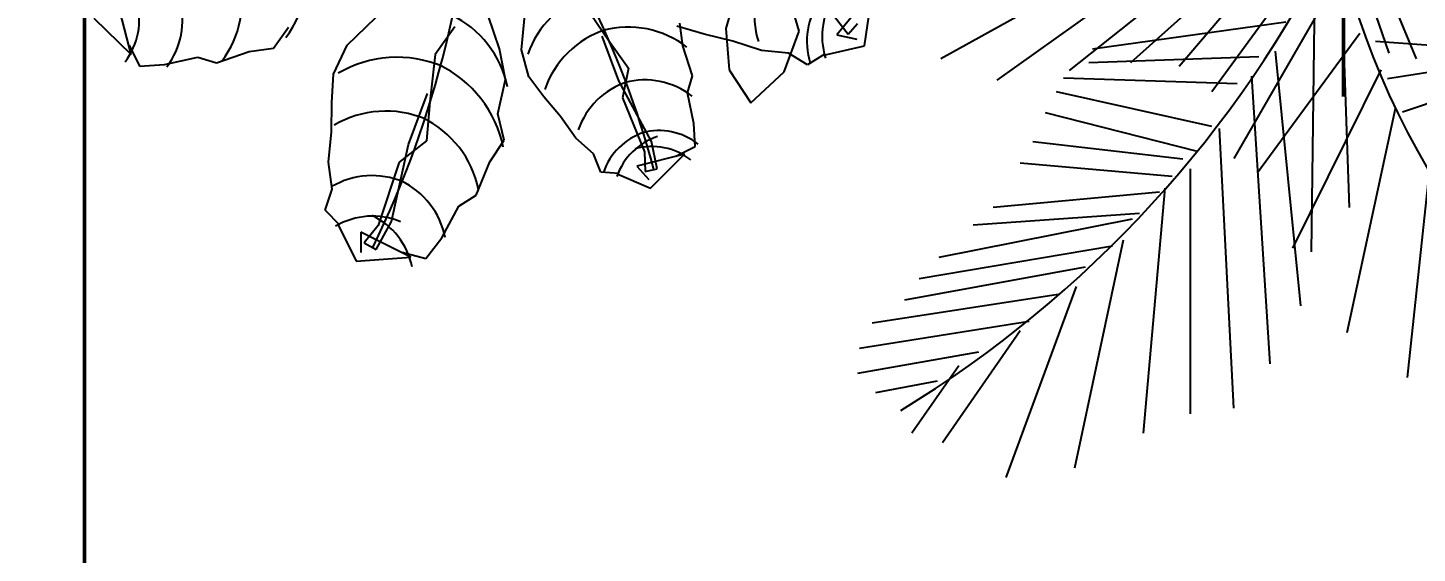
# Model space of a CAD drawing. Header units: millimetres. Extents: x 10610 to 10705, y -16613.7 to -16584.2.
# Drawn here: x 10615.022 to 10616.079, y -16588.053 to -16587.654 of the extents above; entities that cross this region are included whole.
import ezdxf

# ---------------------------------------------------------------- set-up
doc = ezdxf.new("R2010")
doc.units = ezdxf.units.MM
doc.linetypes.add('DASHDOTX2', pattern=[50.8, 25.4, -12.7, 0, -12.7])
doc.layers.add('0.6', color=252, linetype='Continuous', lineweight=50)
doc.styles.add('mahico', font='GOTHIC.TTF', dxfattribs={"width": 0.75})
doc.dimstyles.new('Copia de 50 P', dxfattribs={"dimtxt": 0.1, "dimasz": 0.01, "dimexe": 0.065, "dimexo": 0.0625, "dimgap": 0.025, "dimtad": 1, "dimtih": 1, "dimtoh": 1, "dimzin": 0, "dimdsep": 46, "dimtxsty": 'mahico', "dimblk": 'pa cotas', "dimcen": 0.09, "dimdle": 0.3, "dimclrd": 256, "dimclre": 256, "dimclrt": 256, "dimadec": 0, "dimazin": 0, "dimtfac": 1, "dimtofl": 0, "dimtmove": 0, "dimatfit": 3, "dimfxl": 0.15, "dimfxlon": 1, "dimtolj": 1, "dimtzin": 0, "dimlwd": 5, "dimlwe": 5, "dimarcsym": 0})

# ---------------------------------------------------------------- blocks, each defined once
blk = doc.blocks.new('59')
at = {"color": 61}
for p, q in [((-97524.85, 394159.77), (-97513.07, 394150.07)), ((-97510.06, 394157.58), (-97524.85, 394159.77)), ((-97513.07, 394150.07), (-97511.86, 394155.54)), ((-97507.46, 394146.55), (-97510.06, 394157.58)), ((-97507.87, 394146.91), (-97504.87, 394142.08)), ((-97504.87, 394142.08), (-97508.03, 394136.87)), ((-97508.03, 394136.87), (-97508.74, 394129.5)), ((-97508.74, 394129.5), (-97511.35, 394121.63)), ((-97511.35, 394121.63), (-97513.19, 394113.81)), ((-97513.19, 394113.81), (-97515.43, 394106.34)), ((-97501.85, 394110.64), (-97510.04, 394107.93)), ((-97497.17, 394109.21), (-97501.85, 394110.64)), ((-97488.78, 394110.99), (-97497.17, 394109.21)), ((-97482.52, 394111.35), (-97488.78, 394110.99)), ((-97479.94, 394106.05), (-97482.52, 394111.35)), ((-97510.04, 394107.93), (-97516.2, 394107.11)), ((-97471.16, 394099.15), (-97480.43, 394108.38)), ((-97480.43, 394108.38), (-97477.19, 394095.43)), ((-97477.19, 394095.43), (-97473.49, 394098.66)), ((-97475.07, 394090.04), (-97471.16, 394099.15)), ((-97475.17, 394090.5), (-97475.57, 394085.55)), ((-97480.5, 394083.52), (-97484.83, 394078.7)), ((-97475.57, 394085.55), (-97480.5, 394083.52)), ((-97484.83, 394078.7), (-97490.76, 394074.52)), ((-97490.76, 394074.52), (-97496.12, 394069.97)), ((-97496.12, 394069.97), (-97501.58, 394065.88)), ((-97508.94, 394063.83), (-97518.38, 394064.74)), ((-97501.58, 394065.88), (-97508.94, 394063.83)), ((-97509.19, 394057.83), (-97518.32, 394054.75)), ((-97500.85, 394059.48), (-97509.19, 394057.83)), ((-97491.42, 394057.43), (-97500.85, 394059.48)), ((-97484.3, 394059.12), (-97491.42, 394057.43)), ((-97478.35, 394055.25), (-97484.3, 394059.12)), ((-97469.22, 394051.51), (-97478.35, 394055.25)), ((-97466.23, 394046.77), (-97469.22, 394051.51)), ((-97457.63, 394042.07), (-97466.23, 394046.77)), ((-97451.94, 394037.72), (-97457.63, 394042.07)), ((-97453.64, 394031.21), (-97451.94, 394037.72)), ((-97452.34, 394033.6), (-97459.17, 394019.95)), ((-97451.18, 394018.69), (-97452.34, 394033.6)), ((-97510.23, 394016.2), (-97517.74, 394024.02)), ((-97461.35, 394013.7), (-97451.18, 394018.69)), ((-97459.17, 394019.95), (-97453.56, 394019.99)), ((-97502.32, 394012.5), (-97510.23, 394016.2)), ((-97494.54, 394011.98), (-97502.32, 394012.5)), ((-97486.51, 394011.93), (-97494.54, 394011.98)), ((-97478.25, 394011.14), (-97486.51, 394011.93)), ((-97470.91, 394012.09), (-97478.25, 394011.14)), ((-97465.13, 394010.18), (-97470.91, 394012.09)), ((-97461.09, 394014.18), (-97465.13, 394010.18)), ((-97509.41, 393996.1), (-97515.09, 394000.15)), ((-97508.45, 393989.41), (-97509.41, 393996.1)), ((-97505.41, 393980.52), (-97508.45, 393989.41)), ((-97506.92, 393975.4), (-97505.41, 393980.52)), ((-97504.89, 393966.29), (-97506.92, 393975.4)), ((-97504.44, 393959.48), (-97504.89, 393966.29)), ((-97510.18, 393956.61), (-97504.44, 393959.48)), ((-97517.6, 393946.99), (-97507.65, 393957.17))]:
    blk.add_line(p, q, dxfattribs=at)
at = {"color": 42}
for p, q in [((-97513.26, 394153.14), (-97516.11, 394155.67)), ((-97518.05, 394149.38), (-97513.26, 394153.14)), ((-97483.87, 394099.37), (-97500.48, 394090.48)), ((-97476.42, 394100.96), (-97483.87, 394099.37)), ((-97475.72, 394097.69), (-97476.42, 394100.96)), ((-97495.83, 394091.47), (-97481.05, 394097.53)), ((-97481.05, 394097.53), (-97475.72, 394097.69)), ((-97511.57, 394087.63), (-97503.97, 394093.14)), ((-97503.97, 394093.14), (-97495.83, 394091.47)), ((-97520.92, 394081.25), (-97511.57, 394087.63)), ((-97500.48, 394090.48), (-97512.67, 394085.93)), ((-97515.24, 394045.62), (-97507.64, 394040.23)), ((-97507.64, 394040.23), (-97494.78, 394038.79)), ((-97483.06, 394033), (-97497, 394038.14)), ((-97494.78, 394038.79), (-97484.1, 394037.91)), ((-97484.1, 394037.91), (-97478.28, 394030.39)), ((-97462.03, 394028.34), (-97483.06, 394033)), ((-97478.28, 394030.39), (-97460.95, 394024.65)), ((-97454.39, 394024.17), (-97462.03, 394028.34)), ((-97460.95, 394024.65), (-97456.21, 394020.82)), ((-97456.21, 394020.82), (-97454.39, 394024.17)), ((-97507.65, 393957.17), (-97521.72, 393953.51))]:
    blk.add_line(p, q, dxfattribs=at)
at = {"color": 61}
for centre, major_axis, start_param, end_param in [((-97512.67, 394165.99), (-14.11, 14.11), 1.736406, 2.66096), ((-97511.26, 394161.84), (-14.11, 14.11), 1.736406, 2.66096), ((-97518.42, 394151.47), (16.94, 16.94), 3.307202, 4.231756), ((-97479.76, 394097.62), (-14.82, 14.82), 0.124017, 1.04857), ((-97469.41, 394101.45), (12.35, 12.35), 1.694813, 2.619367), ((-97465.08, 394099.45), (12.35, 12.35), 1.694813, 2.619367), ((-97488.97, 394093), (18.52, 18.52), 1.694813, 2.619367), ((-97468.63, 394106.43), (-12.35, 12.35), 1.100264, 2.024817), ((-97469.8, 394102.77), (12.35, 12.35), 2.67106, 3.595614), ((-97480.23, 394099.2), (14.82, 14.82), 2.67106, 3.595614), ((-97489.56, 394094.98), (18.52, 18.52), 2.67106, 3.595614), ((-97499.21, 394090.36), (18.52, 18.52), 2.67106, 3.595614), ((-97493.26, 394032.63), (19.76, 19.76), 0.985148, 1.909702), ((-97476, 394027.58), (22.58, 22.58), 0.985148, 1.909702), ((-97465.16, 394024.75), (-19.76, 19.76), -0.585648, 0.338905), ((-97474.97, 394029.88), (22.58, 22.58), 1.961395, 2.885949), ((-97453.33, 394021.49), (15.53, 15.53), 0.985148, 1.909702), ((-97464.26, 394026.76), (19.76, 19.76), 1.961395, 2.885949), ((-97445.68, 394014.42), (14.11, 14.11), 0.985148, 1.909702), ((-97452.62, 394023.07), (-15.53, 15.53), 0.390599, 1.315152), ((-97443.56, 394023.12), (-14.11, 14.11), 0.390599, 1.315152), ((-97529.61, 393976.77), (20.17, 20.17), 0.133498, 1.058051), ((-97522.04, 393960.81), (18.83, 18.83), 0.133498, 1.058051), ((-97516.95, 393950.29), (-14.79, 14.79), -1.437299, -0.512745), ((-97517.22, 393940.37), (13.45, 13.45), 0.133498, 1.058051)]:
    blk.add_ellipse(centre, major_axis=major_axis, ratio=1, start_param=start_param, end_param=end_param, dxfattribs=at)
at = {"color": 42}
for centre, major_axis, start_param, end_param in [((-97415.27, 393867.12), (170.24, 170.24), 1.041356, 1.468363), ((-97575.51, 393775.9), (-194.56, 194.56), -1.239106, -0.812098)]:
    blk.add_ellipse(centre, major_axis=major_axis, ratio=1, start_param=start_param, end_param=end_param, dxfattribs=at)
blk = doc.blocks.new('A$C3BDE78F2')
at = {"color": 64, "lineweight": 25}
for p, q in [((0.3663, 2.2725), (0.3182, 2.5467)), ((0.4361, 2.1579), (0.375, 2.5426)), ((0.3008, 2.3666), (0.2746, 2.5058)), ((0.4972, 2.0924), (0.4317, 2.5139)), ((0.3357, 2.3175), (0.1829, 2.4239)), ((0.5583, 2.031), (0.4841, 2.4403)), ((0.6064, 1.9696), (0.5321, 2.4075)), ((0.6675, 1.9246), (0.5802, 2.3625)), ((0.4143, 2.1784), (0.1611, 2.3543)), ((1.2132, 2.0269), (1.0298, 2.3584)), ((0.6544, 2.2848), (0.6806, 1.9083)), ((0.7286, 1.8632), (0.6937, 2.2397)), ((0.5147, 2.0515), (0.0825, 2.2111)), ((1.1913, 1.9369), (0.9818, 2.2316)), ((0.7635, 1.8346), (0.7941, 2.1784)), ((0.8028, 1.81), (0.8421, 2.1497)), ((0.8203, 1.7773), (0.9076, 2.1211)), ((0.877, 1.7446), (0.9556, 2.0965)), ((0.9731, 1.6873), (0.9862, 2.0801)), ((0.6195, 1.9451), (0.1043, 2.0556)), ((1.2175, 1.7978), (1.0036, 2.0679)), ((1.0342, 1.6381), (1.0211, 2.0228)), ((1.1128, 1.5768), (1.0516, 2.0147)), ((1.2219, 1.7036), (1.0211, 1.9287)), ((0.7373, 1.851), (0.1829, 1.9001)), ((0.781, 1.7937), (0.2266, 1.7937)), ((1.2394, 1.6259), (1.0123, 1.8182)), ((1.2743, 1.5113), (0.9556, 1.7446)), ((0.8727, 1.7282), (0.2397, 1.6954)), ((1.2369, 1.4448), (0.8046, 1.6951)), ((0.9905, 1.6545), (0.3401, 1.6136)), ((1.0874, 1.4093), (0.7718, 1.6414)), ((1.0473, 1.6013), (0.471, 1.544)), ((1.0054, 1.3617), (0.6015, 1.562)), ((1.2044, 1.5113), (0.5933, 1.5195)), ((1.2917, 1.454), (0.6937, 1.4335)), ((0.917, 1.3298), (0.4103, 1.4387)), ((1.3005, 1.4335), (1.0429, 1.3435)), ((1.2961, 1.3926), (1.0298, 1.2821)), ((1.0698, 1.374), (1.0439, 1.0242)), ((0.9853, 1.3468), (1.0321, 1.0474)), ((0.7683, 1.2532), (0.3089, 1.3021)), ((0.9104, 1.3125), (1.0023, 1.0395))]:
    blk.add_line(p, q, dxfattribs=at)
for centre, radius, start, end in [((2.4685, 3.8078), 2.6148, 211.3169, 243.6729), ((1.7056, -0.3138), 1.8217, 102.5794, 150.2919)]:
    blk.add_arc(centre, radius, start, end, dxfattribs=at)
blk = doc.blocks.new('88')
at = {"color": 62, "linetype": 'Continuous'}
for p, q in [((-97537.24, 386610.13), (-97526.88, 386618.41)), ((-97526.88, 386618.41), (-97514.46, 386620.49)), ((-97514.46, 386620.49), (-97514.46, 386605.99)), ((-97543.45, 386599.78), (-97537.24, 386610.13)), ((-97514.46, 386605.99), (-97520.67, 386593.57)), ((-97520.67, 386593.57), (-97533.1, 386587.36))]:
    blk.add_line(p, q, dxfattribs=at)
blk = doc.blocks.new('hjygfvdc')
at = {"layer": '0.6', "linetype": 'DASHDOTX2', "ltscale": 0.03}
blk.add_line((3030.3432, 68.8445), (3030.3974, 92.8394), dxfattribs=at)
blk = doc.blocks.new('pa cotas')
h = blk.add_hatch(color=256)
h.paths.add_polyline_path([(2.38, 3.09), (-3.09, -2.38), (-2.38, -3.09)])
h.paths.add_polyline_path([(3.09, 2.38), (2.38, 3.09), (-2.38, -3.09)])
blk.add_line((-2.38, -3.09), (2.38, 3.09))
blk.add_lwpolyline([(3.09, 2.38), (2.38, 3.09), (-3.09, -2.38), (-2.38, -3.09)], close=True)
blk = doc.blocks.new('*D735')
at = {"lineweight": 5, "transparency": 16777216}
for p, q in [((10614.7681, -16587.1935), (10614.5531, -16587.1935)), ((10614.6181, -16587.2035), (10614.6181, -16587.9922)), ((10614.6181, -16588.9335), (10614.6181, -16588.1448)), ((10614.7681, -16588.9435), (10614.5531, -16588.9435))]:
    blk.add_line(p, q, dxfattribs=at)
at = {"layer": 'Defpoints', "color": 0, "transparency": 16777216}
for p in [(10615.0656, -16587.1935), (10614.6181, -16588.9435), (10615.0656, -16588.9435)]:
    blk.add_point(p, dxfattribs=at)
at = {"lineweight": 5, "transparency": 16777216, "xscale": 0.01, "yscale": 0.01, "zscale": 0.01}
for p, rotation in [((10614.6181, -16587.1935), 90), ((10614.6181, -16588.9435), 270)]:
    blk.add_blockref('pa cotas', p, dxfattribs=dict(at, rotation=rotation))
at = {"transparency": 16777216, "insert": (10614.6181, -16588.0685), "char_height": 0.1, "attachment_point": 5, "style": 'mahico'}
blk.add_mtext('\\A1;1.75', dxfattribs=at)

msp = doc.modelspace()

# ---------------------------------------------------------------- linework, layer by layer
at = {"color": 251, "lineweight": 50, "true_color": 0x636466}
msp.add_lwpolyline([(10614.9156, -16587.0435), (10621.9156, -16587.0435), (10621.9156, -16588.5935), (10621.7656, -16588.5935), (10621.7656, -16587.1935), (10615.0656, -16587.1935), (10615.0656, -16588.5935), (10614.9156, -16588.5935), (10614.9156, -16587.0435)], dxfattribs=at)

# ---------------------------------------------------------------- block references
at = {"lineweight": 70}
msp.add_blockref('hjygfvdc', (7585.632, -16677.6628), dxfattribs=at)
for name, p, xscale, yscale, zscale, rotation in [('88', (11446.2649, -16128.4261), -0.002380583042700209, 0.002380583042700209, 0.002380583042700209, 133.093983010309), ('A$C3BDE78F2', (10616.5088, -16588.0236), 0.3358980744271619, 0.3358980744271619, 0.3358980744271619, 90), ('59', (9519.0292, -16858.9612), 0.002782210484385741, 0.002782210484385741, 0.002782210484385741, 269.9999999999999)]:
    msp.add_blockref(name, p, dxfattribs=dict(xscale=xscale, yscale=yscale, zscale=zscale, rotation=rotation))

# ---------------------------------------------------------------- dimensions: what is measured, and where the dimension line sits
dim = msp.add_linear_dim(base=(10614.6181, -16588.9435), p1=(10615.0656, -16587.1935), p2=(10615.0656, -16588.9435), angle=90, dimstyle='Copia de 50 P', override={"dimtmove": 1})
dim.commit()
dim.dimension.update_dxf_attribs({"geometry": '*D735', "text_midpoint": (10614.6181, -16588.0685)})

doc.saveas('drawing.dxf')
